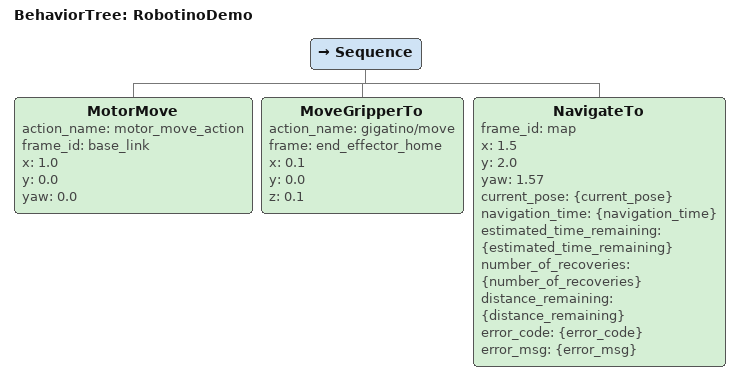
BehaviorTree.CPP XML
<root BTCPP_format="4">
  <BehaviorTree ID="RobotinoDemo">
    <Sequence>
      <MotorMove action_name="motor_move_action"
                 frame_id="base_link"
                 x="1.0"
                 y="0.0"
                 yaw="0.0"/>
      <MoveGripperTo action_name="gigatino/move"
                     frame="end_effector_home"
                     x="0.1"
                     y="0.0"
                     z="0.1"/>
      <NavigateTo
        frame_id="map"
        x="1.5"
        y="2.0"
        yaw="1.57"
        current_pose="{current_pose}"
        navigation_time="{navigation_time}"
        estimated_time_remaining="{estimated_time_remaining}"
        number_of_recoveries="{number_of_recoveries}"
        distance_remaining="{distance_remaining}"
        error_code="{error_code}"
        error_msg="{error_msg}"/>
    </Sequence>
  </BehaviorTree>
</root>
